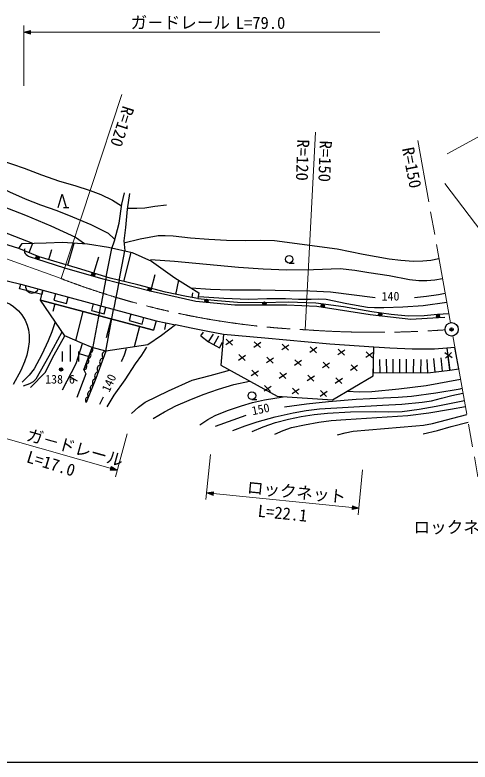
# Model space of a CAD drawing. Units: millimetres, scale not verified. Extents: x 40000 to 680000, y 20000 to 380000.
# Drawn here: x 293990 to 362682, y 205000 to 317668 of the extents above; entities that cross this region are included whole.
import ezdxf
from ezdxf.enums import TextEntityAlignment as Align

# ---------------------------------------------------------------- set-up
doc = ezdxf.new("R2010")
doc.units = ezdxf.units.MM
doc.header["$LTSCALE"] = 1000
doc.header["$PDMODE"] = 32
doc.header["$PDSIZE"] = 500
doc.linetypes.add('CHAIN', pattern=[18.5, 12, -1.5, 3.5, -1.5])
for name, color, linetype, lineweight in [('M-BGD', 7, 'Continuous', 25), ('M-BMK', 2, 'CHAIN', 13), ('M-BMK-SRVR', 3, 'Continuous', 25), ('M-STR-HTXT', 7, 'Continuous', 13), ('M-STR-STR1', 1, 'Continuous', 25), ('M-TTL-BAND', 7, 'Continuous', 25)]:
    doc.layers.add(name, color=color, linetype=linetype, lineweight=lineweight)
doc.layers.add('M-OTRS', color=6, linetype='Continuous')
doc.styles.add('ＭＳ ゴシック', font='')
doc.styles.get('ＭＳ ゴシック').set_extended_font_data('MS Gothic')

msp = doc.modelspace()

# ---------------------------------------------------------------- linework, layer by layer
at = {"layer": 'M-BGD'}
for p, q in [((310135, 289139), (310541, 290844)), ((311295, 290727), (310947, 288374)), ((300535, 288632), (301135, 290662)), ((301135, 290662), (301736, 288632)), ((301335, 288632), (302136, 288632)), ((309729, 286256), (310135, 289139)), ((310947, 288374), (310657, 285609)), ((309034, 283609), (309729, 286256)), ((310657, 285609), (310425, 283609)), ((294581, 282458), (289170, 284132)), ((294581, 282458), (295062, 283190)), ((295062, 283190), (298716, 283288)), ((296120, 281824), (296684, 283233)), ((298716, 283288), (301168, 283385)), ((301168, 283385), (304966, 283141)), ((301985, 279910), (302951, 283271)), ((304966, 283141), (308091, 282654)), ((308591, 282470), (309034, 283609)), ((310425, 283609), (310556, 282087)), ((297658, 281190), (294581, 282458)), ((295454, 282133), (295476, 282339)), ((295497, 281864), (295454, 282133)), ((295476, 282339), (295512, 282455)), ((295564, 281673), (295497, 281864)), ((295680, 281508), (295564, 281673)), ((299100, 280763), (299544, 282305)), ((307773, 278156), (308591, 282470)), ((308091, 282654), (311697, 281824)), ((309712, 277640), (310556, 282087)), ((310447, 277458), (311508, 281868)), ((311697, 281824), (314582, 280556)), ((295874, 281319), (295680, 281508)), ((296053, 281219), (295874, 281319)), ((296358, 281122), (296053, 281219)), ((297313, 280819), (296358, 281122)), ((301508, 279485), (297313, 280819)), ((303427, 279483), (297658, 281190)), ((305903, 278727), (306630, 281174)), ((314582, 280556), (318139, 278019)), ((307330, 277833), (301508, 279485)), ((308379, 277971), (303427, 279483)), ((335377, 280245), (336127, 280245)), ((314606, 276410), (315130, 278513)), ((290387, 278138), (294877, 277043)), ((314405, 275991), (307330, 277833)), ((312514, 276946), (308379, 277971)), ((318139, 278019), (321745, 275775)), ((318284, 275531), (318727, 277653)), ((294659, 276347), (294877, 277043)), ((298073, 275532), (294659, 276347)), ((294877, 277043), (298218, 276144)), ((295581, 276854), (295596, 276598)), ((295596, 276598), (295661, 276370)), ((295661, 276370), (295803, 276122)), ((295803, 276122), (295966, 275952)), ((297208, 275954), (297375, 276119)), ((297375, 276119), (297514, 276333)), ((297867, 274669), (298218, 276144)), ((298218, 276144), (298073, 275532)), ((298218, 276144), (315312, 271515)), ((316697, 275873), (312514, 276946)), ((295966, 275952), (296177, 275811)), ((296177, 275811), (296487, 275728)), ((296487, 275728), (296739, 275744)), ((296739, 275744), (296963, 275809)), ((296963, 275809), (297208, 275954)), ((300100, 275634), (299842, 274653)), ((301776, 274130), (302034, 275111)), ((321293, 274466), (314405, 275991)), ((319870, 275190), (316697, 275873)), ((321601, 274897), (319870, 275190)), ((320735, 275044), (320857, 275784)), ((321745, 275775), (321601, 274897)), ((297867, 274669), (314911, 270142)), ((301526, 269277), (297867, 274669)), ((314911, 270142), (297867, 274669)), ((299998, 274103), (299702, 272957)), ((299842, 274653), (301776, 274130)), ((305798, 274091), (305540, 273110)), ((327178, 273894), (321293, 274466)), ((321601, 274897), (324582, 274605)), ((324582, 274605), (327563, 274361)), ((335005, 273894), (327178, 273894)), ((327563, 274361), (331457, 274312)), ((331457, 274312), (335207, 274409)), ((339575, 273704), (335005, 273894)), ((335207, 274409), (339390, 274263)), ((339390, 274263), (343590, 273678)), ((304258, 272971), (303124, 268574)), ((305540, 273110), (307474, 272587)), ((305728, 267372), (306943, 273781)), ((307474, 272587), (307732, 273568)), ((307692, 266989), (308881, 273257)), ((347589, 272433), (339575, 273704)), ((343590, 273678), (347869, 272946)), ((347869, 272946), (350754, 272556)), ((308519, 271840), (307784, 268988)), ((311496, 272548), (311238, 271568)), ((311238, 271568), (313171, 271044)), ((313171, 271044), (313429, 272025)), ((353725, 271734), (347589, 272433)), ((350754, 272556), (353350, 272312)), ((353350, 272312), (355754, 272361)), ((357858, 271988), (353725, 271734)), ((355754, 272361), (357773, 272556)), ((357773, 272556), (359469, 272656)), ((358856, 272050), (357858, 271988)), ((312780, 270708), (311980, 267605)), ((315312, 271515), (314911, 270142)), ((315312, 271515), (318224, 270956)), ((318224, 270956), (316118, 269328)), ((316768, 271236), (316576, 270209)), ((320598, 270451), (318224, 270956)), ((323087, 269905), (320598, 270451)), ((299922, 266429), (301526, 269277)), ((304183, 268108), (301526, 269277)), ((316118, 269328), (314059, 267904)), ((322043, 269277), (322455, 269811)), ((322043, 269277), (323196, 268362)), ((325492, 269481), (323087, 269905)), ((323196, 268362), (323944, 269515)), ((325492, 269481), (325041, 264852)), ((331718, 268921), (325492, 269481)), ((323196, 268362), (324850, 267446)), ((324023, 267904), (324760, 269275)), ((324850, 267446), (325316, 268312)), ((325806, 267964), (326873, 268683)), ((326803, 267875), (325877, 268773)), ((330034, 267584), (331101, 268304)), ((331030, 267495), (330105, 268393)), ((341493, 268006), (331718, 268921)), ((302346, 267922), (302346, 265384)), ((303231, 265107), (304183, 268108)), ((305637, 267497), (304183, 268108)), ((305637, 267497), (304384, 264140)), ((304384, 264140), (305637, 267497)), ((305682, 267388), (305624, 267463)), ((307692, 266989), (305637, 267497)), ((305710, 267325), (305682, 267388)), ((305690, 266951), (305724, 267042)), ((305732, 267247), (305710, 267325)), ((305724, 267042), (305743, 267139)), ((305743, 267139), (305732, 267247)), ((314059, 267904), (307692, 266989)), ((334262, 267204), (335329, 267924)), ((335258, 267115), (334332, 268013)), ((338490, 266824), (339557, 267544)), ((339486, 266735), (338560, 267633)), ((348160, 267548), (341493, 268006)), ((342717, 266444), (343785, 267164)), ((343714, 266355), (342788, 267253)), ((348060, 263225), (348160, 267548)), ((350566, 267395), (348160, 267548)), ((353925, 267243), (350566, 267395)), ((357334, 267243), (353925, 267243)), ((359188, 267395), (357334, 267243)), ((360390, 267506), (359188, 267395)), ((359188, 267395), (359640, 264089)), ((360965, 264288), (360390, 267506)), ((298569, 263733), (299922, 266429)), ((301095, 266907), (301095, 265384)), ((303596, 266907), (303596, 265384)), ((303707, 266607), (305131, 266142)), ((305125, 265868), (305195, 265900)), ((305195, 265900), (305271, 265949)), ((305271, 265949), (305360, 266032)), ((305341, 266703), (305432, 266720)), ((305406, 266620), (305341, 266703)), ((305360, 266032), (305415, 266128)), ((305437, 266549), (305406, 266620)), ((305415, 266128), (305453, 266230)), ((305432, 266720), (305494, 266748)), ((305462, 266461), (305437, 266549)), ((305453, 266230), (305474, 266339)), ((305474, 266339), (305462, 266461)), ((305494, 266748), (305562, 266792)), ((305562, 266792), (305641, 266866)), ((305641, 266866), (305690, 266951)), ((307692, 266989), (306188, 262818)), ((307188, 265915), (307103, 265876)), ((307171, 266516), (307146, 266383)), ((307146, 266383), (307162, 266234)), ((307162, 266234), (307194, 266127)), ((307216, 266642), (307171, 266516)), ((307314, 265940), (307188, 265915)), ((307194, 266127), (307234, 266041)), ((307282, 266760), (307216, 266642)), ((307234, 266041), (307314, 265940)), ((307389, 266863), (307282, 266760)), ((307482, 266924), (307389, 266863)), ((307566, 266964), (307482, 266924)), ((307692, 266989), (307566, 266964)), ((327733, 265629), (328800, 266349)), ((328729, 265540), (327803, 266438)), ((331961, 265249), (333028, 265969)), ((332957, 265160), (332031, 266058)), ((346945, 266064), (348012, 266784)), ((347942, 265975), (347016, 266873)), ((358537, 263954), (358296, 265969)), ((359964, 265978), (358895, 266695)), ((358967, 265886), (359891, 266787)), ((359640, 264089), (359399, 266105)), ((301176, 261139), (303231, 265107)), ((304703, 264995), (304806, 265013)), ((304768, 264911), (304703, 264995)), ((304799, 264840), (304768, 264911)), ((304824, 264753), (304799, 264840)), ((304806, 265013), (304876, 265045)), ((304876, 265045), (304952, 265094)), ((304952, 265094), (305041, 265177)), ((305022, 265849), (305125, 265868)), ((305087, 265765), (305022, 265849)), ((305041, 265177), (305096, 265273)), ((305118, 265695), (305087, 265765)), ((305096, 265273), (305134, 265376)), ((305143, 265607), (305118, 265695)), ((305134, 265376), (305155, 265485)), ((305155, 265485), (305143, 265607)), ((306725, 264827), (306633, 264766)), ((306810, 264867), (306725, 264827)), ((306792, 265468), (306768, 265334)), ((306768, 265334), (306784, 265185)), ((306784, 265185), (306816, 265079)), ((306838, 265594), (306792, 265468)), ((306936, 264891), (306810, 264867)), ((306816, 265079), (306855, 264993)), ((306904, 265712), (306838, 265594)), ((306855, 264993), (306936, 264891)), ((307011, 265815), (306904, 265712)), ((307103, 265876), (307011, 265815)), ((325041, 264852), (333563, 260173)), ((336188, 264869), (337256, 265589)), ((337185, 264780), (336259, 265678)), ((340416, 264489), (341483, 265209)), ((341413, 264400), (340487, 265298)), ((344644, 264110), (345711, 264829)), ((345641, 264020), (344715, 264918)), ((348110, 263683), (348090, 265713)), ((349103, 263693), (349082, 265723)), ((350095, 263703), (350075, 265733)), ((351088, 263713), (351067, 265743)), ((352080, 263723), (352060, 265753)), ((353073, 263733), (353078, 265763)), ((354159, 263716), (354190, 265746)), ((355245, 263699), (355276, 265729)), ((356331, 263683), (356226, 265710)), ((357434, 263818), (357193, 265834)), ((296363, 261495), (298569, 263733)), ((304384, 264140), (304487, 264159)), ((304384, 264140), (304685, 263530)), ((304487, 264159), (304557, 264191)), ((304557, 264191), (304633, 264240)), ((304633, 264240), (304722, 264323)), ((304722, 264323), (304777, 264419)), ((304777, 264419), (304815, 264522)), ((304815, 264522), (304836, 264631)), ((304836, 264631), (304824, 264753)), ((306255, 263717), (306148, 263615)), ((306347, 263778), (306255, 263717)), ((306432, 263818), (306347, 263778)), ((306414, 264419), (306390, 264286)), ((306390, 264286), (306406, 264137)), ((306406, 264137), (306438, 264030)), ((306460, 264545), (306414, 264419)), ((306558, 263843), (306432, 263818)), ((306438, 264030), (306477, 263944)), ((306526, 264663), (306460, 264545)), ((306477, 263944), (306558, 263843)), ((306633, 264766), (306526, 264663)), ((329659, 263294), (330727, 264014)), ((330656, 263205), (329730, 264103)), ((334884, 262825), (333958, 263723)), ((348110, 263683), (353073, 263733)), ((353073, 263733), (356331, 263683)), ((356331, 263683), (359640, 264089)), ((359640, 264089), (360965, 264288)), ((302203, 263123), (303364, 262504)), ((304685, 263530), (303331, 259970)), ((306188, 262818), (304735, 259207)), ((305744, 262520), (305699, 262407)), ((305808, 262625), (305744, 262520)), ((305909, 262714), (305808, 262625)), ((305995, 262767), (305909, 262714)), ((306073, 262800), (305995, 262767)), ((306036, 263371), (306012, 263237)), ((306012, 263237), (306028, 263088)), ((306028, 263088), (306060, 262981)), ((306082, 263497), (306036, 263371)), ((306060, 262981), (306099, 262895)), ((306188, 262818), (306073, 262800)), ((306148, 263615), (306082, 263497)), ((306099, 262895), (306180, 262794)), ((333887, 262915), (334954, 263634)), ((338115, 262535), (339182, 263254)), ((339112, 262445), (338186, 263343)), ((341944, 259614), (348060, 263225)), ((342343, 262155), (343410, 262874)), ((343340, 262065), (342414, 262964)), ((305369, 261508), (305345, 261400)), ((305345, 261400), (305354, 261278)), ((305410, 261610), (305369, 261508)), ((305468, 261704), (305410, 261610)), ((305559, 261785), (305468, 261704)), ((305636, 261832), (305559, 261785)), ((305706, 261862), (305636, 261832)), ((305699, 262407), (305672, 262286)), ((305672, 262286), (305682, 262151)), ((305682, 262151), (305707, 262052)), ((305810, 261878), (305706, 261862)), ((305707, 262052), (305740, 261973)), ((305740, 261973), (305810, 261878)), ((331586, 260960), (332653, 261679)), ((332583, 260870), (331657, 261769)), ((304980, 260621), (304953, 260501)), ((304953, 260501), (304963, 260365)), ((304963, 260365), (304989, 260267)), ((305025, 260734), (304980, 260621)), ((304989, 260267), (305022, 260188)), ((305089, 260839), (305025, 260734)), ((305190, 260929), (305089, 260839)), ((305276, 260981), (305190, 260929)), ((305354, 261014), (305276, 260981)), ((305354, 261278), (305377, 261189)), ((305470, 261032), (305354, 261014)), ((305377, 261189), (305407, 261118)), ((305407, 261118), (305470, 261032)), ((335814, 260580), (336881, 261299)), ((336811, 260490), (335885, 261389)), ((340042, 260200), (341109, 260919)), ((341038, 260110), (340112, 261009)), ((304651, 259723), (304627, 259614)), ((304627, 259614), (304636, 259492)), ((304636, 259492), (304658, 259404)), ((304692, 259824), (304651, 259723)), ((304658, 259404), (304688, 259332)), ((304688, 259332), (304751, 259247)), ((304749, 259919), (304692, 259824)), ((304840, 260000), (304749, 259919)), ((304917, 260047), (304840, 260000)), ((304988, 260077), (304917, 260047)), ((305091, 260093), (304988, 260077)), ((305022, 260188), (305091, 260093)), ((307299, 260026), (306769, 258897)), ((329760, 259668), (330511, 259668)), ((333563, 260173), (341944, 259614)), ((324259, 255629), (328901, 257295))]:
    msp.add_line(p, q, dxfattribs=at)
for points in [[(250050, 311141), (250809, 309710), (251760, 308175), (252609, 307043), (253531, 305987), (254538, 304997), (255586, 304130), (256909, 303215), (258226, 302430), (260717, 301130), (263114, 299993), (265819, 298788), (268793, 297585), (277801, 294119), (286799, 290736), (291261, 289149), (295564, 287493), (299403, 285876), (303141, 284159), (304488, 283200)], [(254688, 309317), (255782, 308429), (256923, 307640), (258506, 306763), (260021, 306036), (263518, 304581), (266971, 303024), (275715, 298987), (284517, 295081), (293176, 291010), (295543, 289938), (297835, 289013), (300297, 288162), (302657, 287234), (305432, 286070), (308064, 284782), (308952, 283906)], [(269645, 304847), (271176, 303884), (272683, 303069), (274931, 302048), (277381, 301053), (286509, 297579), (295386, 294553), (298004, 293541), (300697, 292613), (303013, 291967), (305329, 291206), (306962, 290566), (308721, 289750), (310054, 288906)], [(277878, 290509), (280479, 289736), (283209, 288804), (292132, 285013), (296661, 283259)], [(310973, 288550), (312377, 288511), (313572, 288597), (315089, 288844), (316881, 289021), (316886, 289021)], [(310450, 283320), (312906, 283893), (315595, 284406), (316680, 284428), (317877, 284341), (320484, 284043), (323276, 283830), (325931, 283701), (328824, 283674), (331027, 283712), (333169, 283637), (342616, 282376), (346533, 281569), (350467, 280874), (352256, 280665), (354148, 280551), (355549, 280577), (356755, 280707), (357989, 280914)], [(358537, 277860), (357352, 277658), (356149, 277559), (354947, 277586), (353547, 277738), (350481, 278303), (347379, 278762), (345271, 279128), (343080, 279381), (339056, 279235), (335046, 279198), (331435, 279324), (327741, 279558), (318060, 280503), (314451, 280727)], [(320538, 276492), (323489, 276294), (326489, 276203), (331033, 276203), (335501, 276098), (338510, 276053), (341627, 275896), (348361, 275039)], [(279797, 274800), (282363, 275315), (285143, 275746), (286416, 275803), (287840, 275737), (289026, 275543), (290277, 275218), (291799, 274708), (293294, 274076), (293796, 273718), (294504, 273043), (295020, 272421), (295526, 271616), (295850, 270870), (296041, 270162), (296133, 269354), (296125, 268384), (296007, 267376), (295765, 266348), (295427, 265346), (294860, 264046), (293740, 261921)], [(321756, 275198), (325518, 274933), (329223, 274793), (332023, 274920), (334813, 274924), (336812, 274805), (338680, 274804), (339881, 274857), (340960, 274783), (344095, 274139), (347190, 273613), (348243, 273531), (349642, 273546), (352551, 273631), (355608, 273840), (359161, 274376)], [(354292, 275080), (356087, 275238), (357910, 275504), (358925, 275691)], [(299990, 271239), (299559, 269884), (298992, 268499), (298051, 266474), (296908, 264277), (296128, 263353), (295116, 262341), (295086, 262312)], [(301048, 269824), (299123, 266207), (297161, 262756), (296718, 262342), (296209, 262024), (295230, 261678)], [(313836, 267580), (313084, 266381), (312135, 265074), (310564, 262639), (308936, 260310), (307875, 258556)], [(310759, 267336), (310468, 266364), (310121, 265567), (310024, 265381)], [(311567, 257580), (312635, 258509), (313658, 259248), (317158, 260971), (320739, 262599), (323464, 263271), (326031, 264019), (326326, 264117)], [(344167, 260926), (345968, 260848), (347846, 260886), (351954, 261269), (356070, 261767), (361241, 262739)], [(314836, 256799), (316565, 257821), (318266, 258708), (320287, 259597), (322424, 260416), (324727, 261222), (327049, 261924), (329403, 262458)], [(326855, 254995), (328725, 255719), (330544, 256314), (333253, 257045), (335990, 257678), (337964, 258016), (339952, 258252), (349477, 258832), (352404, 258991), (355469, 259262), (356850, 259499), (358358, 259877), (359908, 260284), (361602, 260611), (361621, 260614)], [(334697, 258577), (337998, 259034), (341334, 259388), (345478, 259725), (349635, 259951), (351835, 260017), (353866, 260189), (357500, 260680), (361203, 261296), (361487, 261361)], [(321903, 255873), (323080, 256647), (324219, 257264), (326086, 258019), (328170, 258740), (329841, 259215), (331667, 259618), (334452, 260068)], [(329788, 254848), (331459, 255531), (333337, 256182), (335273, 256696), (337165, 257093), (339142, 257415), (341156, 257629), (344619, 257799), (348354, 257869), (350356, 257815), (352413, 257872), (354994, 258208), (357565, 258646), (361819, 259502)], [(333202, 254458), (334494, 255009), (335744, 255428), (337673, 255873), (339842, 256261), (341739, 256488), (343935, 256640), (353312, 257262), (356451, 257678), (359708, 258217), (361980, 258601)], [(342673, 254360), (343836, 254671), (345044, 254886), (354513, 255719), (355654, 255824), (357030, 256070), (362196, 257394)], [(355606, 254507), (357753, 254997), (359837, 255582), (362401, 256244)]]:
    msp.add_lwpolyline(points, dxfattribs=at)
for centre, major_axis in [((297387, 281061), (0, 254)), ((297387, 281061), (0, 152)), ((297387, 281061), (0, 50.8)), ((335377, 280824), (0, 579)), ((305807, 278528), (0, 254)), ((305807, 278528), (0, 152)), ((305807, 278528), (0, 50.8)), ((314308, 276278), (0, 254)), ((314308, 276278), (0, 152)), ((314308, 276278), (0, 50.8)), ((322886, 274566), (0, 254)), ((322886, 274566), (0, 152)), ((322886, 274566), (0, 50.8)), ((331633, 274148), (0, 254)), ((331633, 274148), (0, 152)), ((331633, 274148), (0, 50.8)), ((340448, 273822), (0, 254)), ((340448, 273822), (0, 152)), ((340448, 273822), (0, 50.8)), ((349131, 272513), (0, 254)), ((349131, 272513), (0, 152)), ((349131, 272513), (0, 50.8)), ((357842, 272242), (0, 254)), ((357842, 272242), (0, 152)), ((357842, 272242), (0, 50.8)), ((300952, 264214), (0, 254)), ((300952, 264214), (0, 152)), ((300952, 264214), (0, 50.8)), ((329760, 260247), (0, 579))]:
    msp.add_ellipse(centre, major_axis=major_axis, ratio=0.985579, dxfattribs=at)
at = {"layer": 'M-BMK'}
for p, q in [((381056, 308701), (359237, 296727)), ((359721, 271251), (354799, 298718)), ((300970, 277904), (264615, 291085)), ((360078, 269254), (363866, 248037))]:
    msp.add_line(p, q, dxfattribs=at)
for centre, major_axis, start_param, end_param in [((343350, 391867), (0, 121806), 2.7807908, 3.0953881), ((348443, 422066), (0, 152258), 3.0706498, 3.2113507)]:
    msp.add_ellipse(centre, major_axis=major_axis, ratio=0.985579, start_param=start_param, end_param=end_param, dxfattribs=at)
at = {"layer": 'M-BMK-SRVR'}
for major_axis in [(0, 1015), (0, 40.6)]:
    msp.add_ellipse((359900, 270252), major_axis=major_axis, ratio=0.985579, dxfattribs=at)
at = {"layer": 'M-OTRS'}
msp.add_point((359900, 270252), dxfattribs=at)
at = {"layer": 'M-STR-HTXT'}
for p, q in [((295315, 306959), (295315, 316073)), ((295315, 315058), (296315, 315342)), ((295315, 315058), (349067, 315058)), ((296315, 314773), (295315, 315058)), ((295595, 315058), (296275, 315261)), ((296275, 314855), (295595, 315058)), ((295755, 315058), (296235, 315179)), ((296235, 314936), (295755, 315058)), ((295995, 315058), (296195, 315098)), ((296195, 315017), (295995, 315058)), ((296195, 315098), (296195, 315017)), ((296235, 315179), (296235, 314936)), ((296275, 315261), (296275, 314855)), ((296315, 315342), (296315, 314773)), ((300970, 277904), (310127, 305683)), ((337806, 270191), (339330, 300001)), ((358896, 292266), (373202, 273324)), ((291894, 253985), (309426, 249013)), ((309157, 248036), (310931, 254476)), ((323488, 251398), (322820, 244579)), ((308387, 249013), (308538, 249560)), ((309426, 249013), (308387, 249013)), ((308447, 249080), (308555, 249471)), ((309156, 249090), (308447, 249080)), ((308508, 249147), (308572, 249382)), ((309002, 249133), (308508, 249147)), ((308538, 249560), (309426, 249013)), ((308555, 249471), (309156, 249090)), ((308568, 249214), (308589, 249293)), ((308771, 249199), (308568, 249214)), ((308572, 249382), (309002, 249133)), ((308589, 249293), (308771, 249199)), ((345787, 242265), (346455, 249084)), ((322919, 245589), (323942, 245771)), ((323198, 245561), (323895, 245694)), ((323357, 245545), (323847, 245618)), ((323847, 245618), (323823, 245375)), ((323895, 245694), (323855, 245290)), ((323942, 245771), (323887, 245206)), ((322919, 245589), (345886, 243275)), ((323887, 245206), (322919, 245589)), ((323855, 245290), (323198, 245561)), ((323823, 245375), (323357, 245545)), ((323596, 245521), (323799, 245541)), ((323791, 245460), (323596, 245521)), ((323799, 245541), (323791, 245460)), ((344863, 243092), (344918, 243658)), ((344911, 243169), (344950, 243573)), ((344918, 243658), (345886, 243275)), ((344950, 243573), (345607, 243303)), ((344958, 243246), (344982, 243488)), ((344982, 243488), (345448, 243319)), ((345006, 243323), (345014, 243404)), ((345014, 243404), (345209, 243343)), ((345886, 243275), (344863, 243092)), ((345607, 243303), (344911, 243169)), ((345448, 243319), (344958, 243246)), ((345209, 243343), (345006, 243323))]:
    msp.add_line(p, q, dxfattribs=at)
at = {"layer": 'M-STR-STR1'}
for p, q in [((307773, 278156), (306943, 273781)), ((309712, 277640), (308881, 273257))]:
    msp.add_line(p, q, dxfattribs=at)
at = {"layer": 'M-TTL-BAND'}
msp.add_line((40000, 205000), (579000, 205000), dxfattribs=at)

# ---------------------------------------------------------------- texts
at = {"layer": 'M-BGD', "style": 'ＭＳ ゴシック'}
for s, rotation, p in [('140', 0.71, (349340, 274176)), ('140', 66.11, (308601, 260509)), ('150', 11.866, (329968, 256916))]:
    msp.add_text(s, height=1320, rotation=rotation, dxfattribs=at).set_placement(p, align=Align.BOTTOM_LEFT)
msp.add_text('138.6', height=1320, dxfattribs=at).set_placement((298548, 261678), align=Align.BOTTOM_LEFT)
at = {"layer": 'M-STR-HTXT', "style": 'ＭＳ ゴシック'}
for s, p in [('ガ－ドレール', (311441, 315058)), ('L=79.0', (327316, 315011)), ('ロックネット', (354151, 238960))]:
    msp.add_text(s, height=1833, dxfattribs=at).set_placement(p, align=Align.BOTTOM_LEFT)
for s, rotation, p in [('R=120', 251.848, (309764, 304257)), ('R=120', 268.029, (336063, 298937)), ('R=150', 268.029, (339454, 298768)), ('R=150', 281.042, (351855, 297417)), ('ガ－ドレール', 344.386, (295440, 253030)), ('L=17.0', 342.867, (295440, 249716)), ('ロックネット', 354.319, (328878, 245011)), ('L=22.1', 354.116, (330518, 241456))]:
    msp.add_text(s, height=1833, rotation=rotation, dxfattribs=at).set_placement(p, align=Align.BOTTOM_LEFT)

doc.saveas('drawing.dxf')
